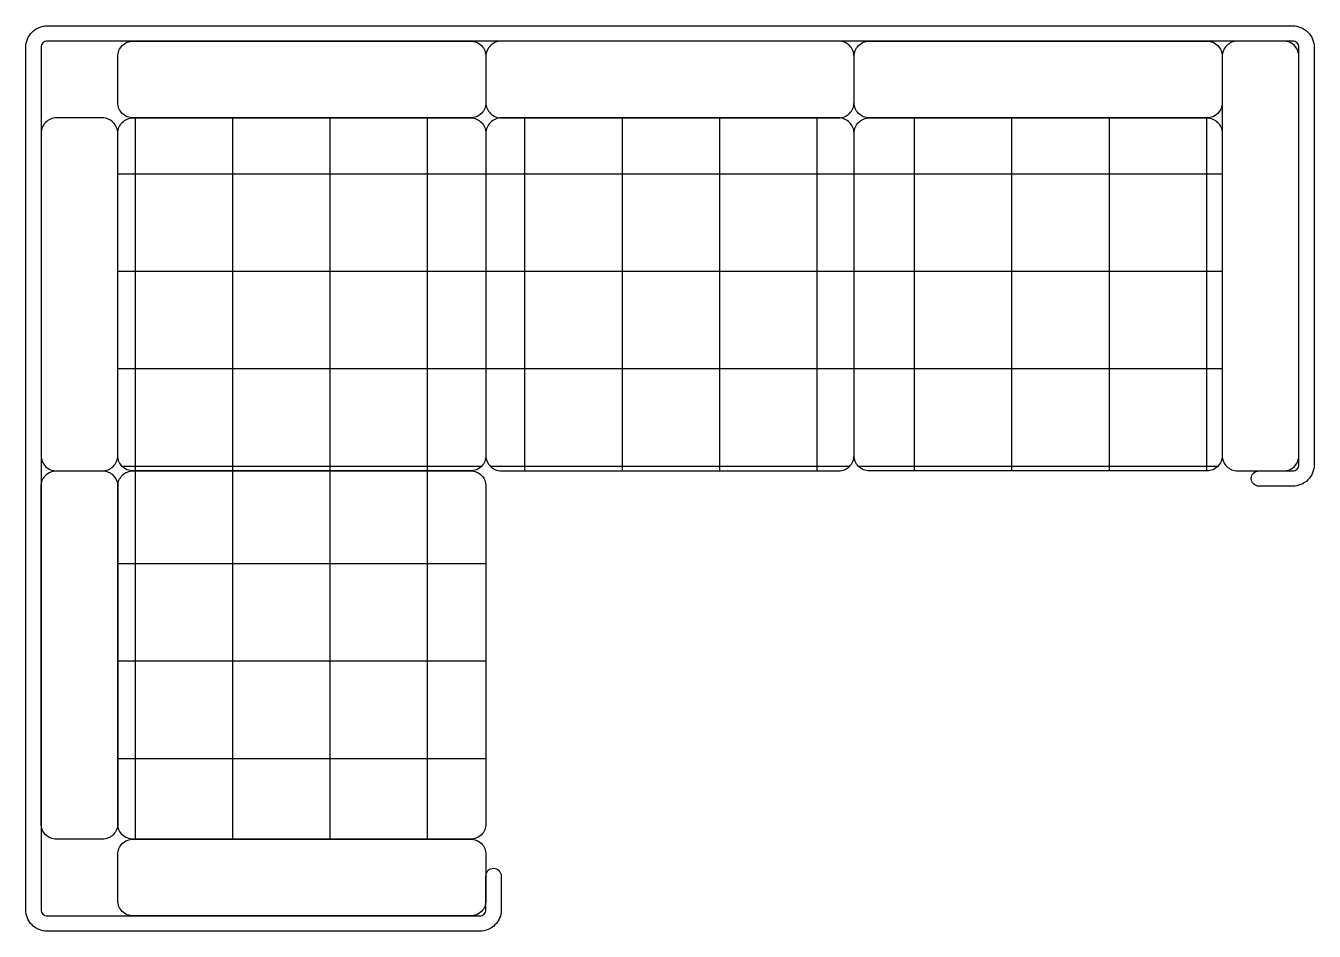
# Model space of a CAD drawing. Header units: millimetres. Extents: x -822.08 to -819.98, y 2729.7 to 2731.18.
import ezdxf

# ---------------------------------------------------------------- set-up
doc = ezdxf.new("R2010")
doc.units = ezdxf.units.MM
doc.header["$LTSCALE"] = 10
doc.layers.add('Móveis_sofás', color=2, linetype='Continuous')

msp = doc.modelspace()

# ---------------------------------------------------------------- hatches: boundary and pattern name
at = {"layer": 'Móveis_sofás'}
h = msp.add_hatch(dxfattribs=at)
h.set_pattern_fill('ANSI37', color=1, scale=0.05, angle=45, style=0)
h.set_pattern_definition([(90, (-1641.8427, 0.75301), (0.15875, 3e-17), []), (7e-15, (-1641.8427, 0.75301), (3e-17, -0.15875), [])])
edge = h.paths.add_edge_path()
edge.add_arc((-821.9025, 2730.4766), 0.025, 180, 270, ccw=False)
edge.add_line((-821.9275, 2730.4766), (-821.9275, 2731.0016))
edge.add_arc((-821.9025, 2731.0016), 0.025, 90, 180, ccw=False)
edge.add_line((-821.9025, 2731.0266), (-821.3525, 2731.0266))
edge.add_arc((-821.3525, 2731.0016), 0.025, 0, 90, ccw=False)
edge.add_line((-821.3275, 2731.0016), (-821.3275, 2730.4766))
edge.add_arc((-821.3525, 2730.4766), 0.025, 270, 360, ccw=False)
edge.add_line((-821.3525, 2730.4516), (-821.9025, 2730.4516))
edge = h.paths.add_edge_path()
edge.add_arc((-820.7525, 2730.4766), 0.025, 270, 360)
edge.add_line((-820.7275, 2730.4766), (-820.7275, 2731.0016))
edge.add_arc((-820.7525, 2731.0016), 0.025, 0, 90)
edge.add_line((-820.7525, 2731.0266), (-821.3025, 2731.0266))
edge.add_arc((-821.3025, 2731.0016), 0.025, 90, 180)
edge.add_line((-821.3275, 2731.0016), (-821.3275, 2730.4766))
edge.add_arc((-821.3025, 2730.4766), 0.025, 180, 270)
edge.add_line((-821.3025, 2730.4516), (-820.7525, 2730.4516))
edge = h.paths.add_edge_path()
edge.add_arc((-820.7025, 2730.4766), 0.025, 180, 270, ccw=False)
edge.add_line((-820.7275, 2730.4766), (-820.7275, 2731.0016))
edge.add_arc((-820.7025, 2731.0016), 0.025, 90, 180, ccw=False)
edge.add_line((-820.7025, 2731.0266), (-820.1525, 2731.0266))
edge.add_arc((-820.1525, 2731.0016), 0.025, 0, 90, ccw=False)
edge.add_line((-820.1275, 2731.0016), (-820.1275, 2730.4766))
edge.add_arc((-820.1525, 2730.4766), 0.025, 270, 360, ccw=False)
edge.add_line((-820.1525, 2730.4516), (-820.7025, 2730.4516))
edge = h.paths.add_edge_path()
edge.add_arc((-821.3525, 2729.8766), 0.025, -90, 0, ccw=False)
edge.add_line((-821.3525, 2729.8516), (-821.9025, 2729.8516))
edge.add_arc((-821.9025, 2729.8766), 0.025, 180, 270, ccw=False)
edge.add_line((-821.9275, 2729.8766), (-821.9275, 2730.4266))
edge.add_arc((-821.9025, 2730.4266), 0.025, 90, 180, ccw=False)
edge.add_line((-821.9025, 2730.4516), (-821.3525, 2730.4516))
edge.add_arc((-821.3525, 2730.4266), 0.025, 0, 90, ccw=False)
edge.add_line((-821.3275, 2730.4266), (-821.3275, 2729.8766))

# ---------------------------------------------------------------- linework, layer by layer
at = {"layer": 'Móveis_sofás', "color": 1}
msp.add_lwpolyline([(-822.0775, 2729.7366), (-822.0775, 2731.1416, -0.414214), (-822.0425, 2731.1766), (-820.0125, 2731.1766, -0.414214), (-819.9775, 2731.1416), (-819.9775, 2730.4616, -0.414214), (-820.0125, 2730.4266), (-820.0675, 2730.4266, -1), (-820.0675, 2730.4516), (-820.0125, 2730.4516, 0.414214), (-820.0025, 2730.4616), (-820.0025, 2731.1416, 0.414214), (-820.0125, 2731.1516), (-822.0425, 2731.1516, 0.414214), (-822.0525, 2731.1416), (-822.0525, 2729.7366, 0.414214), (-822.0425, 2729.7266), (-821.3375, 2729.7266, 0.414214), (-821.3275, 2729.7366), (-821.3275, 2729.7916, -1), (-821.3025, 2729.7916), (-821.3025, 2729.7366, -0.414214), (-821.3375, 2729.7016), (-822.0425, 2729.7016, -0.414214)], format="xyb", close=True, dxfattribs=at)
at = {"layer": 'Móveis_sofás'}
for points in [[(-821.9025, 2731.0266, -0.414214), (-821.9275, 2731.0516), (-821.9275, 2731.1266, -0.414214), (-821.9025, 2731.1516), (-821.3525, 2731.1516, -0.414214), (-821.3275, 2731.1266), (-821.3275, 2731.0516, -0.414214), (-821.3525, 2731.0266)], [(-820.7525, 2731.0266, 0.414214), (-820.7275, 2731.0516), (-820.7275, 2731.1266, 0.414214), (-820.7525, 2731.1516), (-821.3025, 2731.1516, 0.414214), (-821.3275, 2731.1266), (-821.3275, 2731.0516, 0.414214), (-821.3025, 2731.0266)], [(-820.7025, 2731.0266, -0.414214), (-820.7275, 2731.0516), (-820.7275, 2731.1266, -0.414214), (-820.7025, 2731.1516), (-820.1525, 2731.1516, -0.414214), (-820.1275, 2731.1266), (-820.1275, 2731.0516, -0.414214), (-820.1525, 2731.0266)], [(-820.0025, 2731.1266, 0.414214), (-820.0275, 2731.1516), (-820.1025, 2731.1516, 0.414214), (-820.1275, 2731.1266), (-820.1275, 2730.4766, 0.414214), (-820.1025, 2730.4516), (-820.0275, 2730.4516, 0.414214), (-820.0025, 2730.4766)], [(-821.9275, 2731.0016, 0.414214), (-821.9525, 2731.0266), (-822.0275, 2731.0266, 0.414214), (-822.0525, 2731.0016), (-822.0525, 2730.4766, 0.414214), (-822.0275, 2730.4516), (-821.9525, 2730.4516, 0.414214), (-821.9275, 2730.4766)], [(-821.9025, 2730.4516, -0.414214), (-821.9275, 2730.4766), (-821.9275, 2731.0016, -0.414214), (-821.9025, 2731.0266), (-821.3525, 2731.0266, -0.414214), (-821.3275, 2731.0016), (-821.3275, 2730.4766, -0.414214), (-821.3525, 2730.4516)], [(-820.7525, 2730.4516, 0.414214), (-820.7275, 2730.4766), (-820.7275, 2731.0016, 0.414214), (-820.7525, 2731.0266), (-821.3025, 2731.0266, 0.414214), (-821.3275, 2731.0016), (-821.3275, 2730.4766, 0.414214), (-821.3025, 2730.4516)], [(-820.7025, 2730.4516, -0.414214), (-820.7275, 2730.4766), (-820.7275, 2731.0016, -0.414214), (-820.7025, 2731.0266), (-820.1525, 2731.0266, -0.414214), (-820.1275, 2731.0016), (-820.1275, 2730.4766, -0.414214), (-820.1525, 2730.4516)], [(-821.9275, 2729.8766, -0.414214), (-821.9525, 2729.8516), (-822.0275, 2729.8516, -0.414214), (-822.0525, 2729.8766), (-822.0525, 2730.4266, -0.414214), (-822.0275, 2730.4516), (-821.9525, 2730.4516, -0.414214), (-821.9275, 2730.4266)], [(-821.3275, 2729.8766, -0.414214), (-821.3525, 2729.8516), (-821.9025, 2729.8516, -0.414214), (-821.9275, 2729.8766), (-821.9275, 2730.4266, -0.414214), (-821.9025, 2730.4516), (-821.3525, 2730.4516, -0.414214), (-821.3275, 2730.4266)], [(-821.9025, 2729.7266, -0.414214), (-821.9275, 2729.7516), (-821.9275, 2729.8266, -0.414214), (-821.9025, 2729.8516), (-821.3525, 2729.8516, -0.414214), (-821.3275, 2729.8266), (-821.3275, 2729.7516, -0.414214), (-821.3525, 2729.7266)]]:
    msp.add_lwpolyline(points, format="xyb", close=True, dxfattribs=at)

doc.saveas('drawing.dxf')
